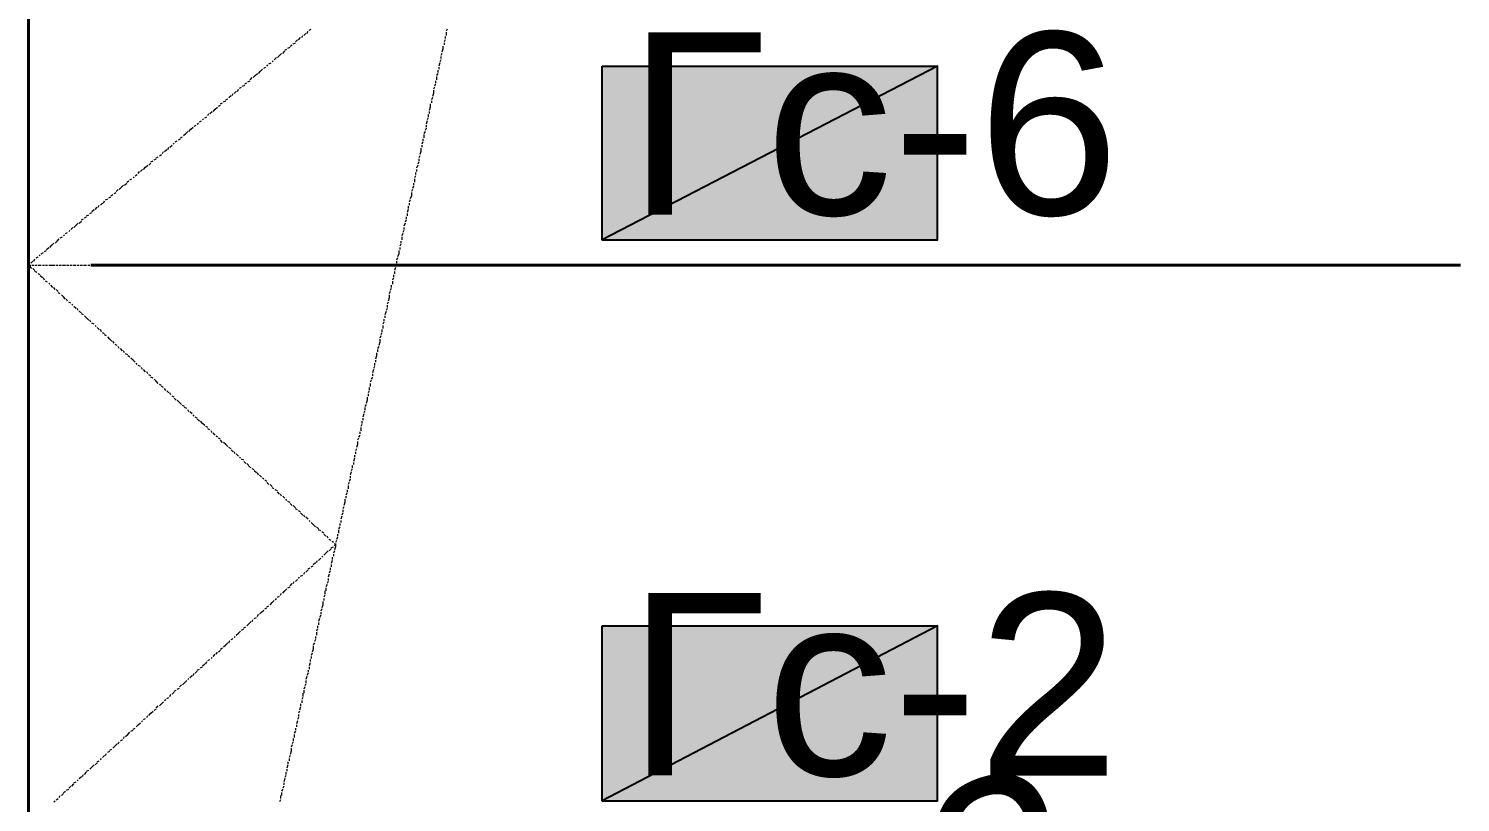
# Model space of a CAD drawing. Extents: x 8 to 21351, y 0 to 420.
# Drawn here: x 15812.59 to 15841.33, y 320.69 to 336.22 of the extents above; entities that cross this region are included whole.
import ezdxf

# ---------------------------------------------------------------- set-up
doc = ezdxf.new("R2010")
doc.units = 0
doc.styles.add('TEYPDFCAD_TEXT', font='arial.ttf')

msp = doc.modelspace()

# ---------------------------------------------------------------- hatches: boundary and pattern name
at = {"true_color": 0xffffff}
h = msp.add_hatch(color=0, dxfattribs=at)
h.paths.add_polyline_path([(15824.102, 335.471), (15830.833, 335.471), (15824.102, 331.978)])
h.paths.add_polyline_path([(15830.833, 335.471), (15824.102, 331.978), (15830.833, 331.978)])
h = msp.add_hatch(color=0, dxfattribs=at)
h.paths.add_polyline_path([(15824.102, 324.231), (15830.833, 324.231), (15824.102, 320.717)])
h.paths.add_polyline_path([(15830.833, 324.231), (15824.102, 320.717), (15830.833, 320.717)])

# ---------------------------------------------------------------- linework, layer by layer
at = {"color": 7, "lineweight": 40}
for p, q in [((15812.587, 397.743), (15812.587, 310.219)), ((15841.332, 331.47), (15813.836, 331.47))]:
    msp.add_line(p, q, dxfattribs=at)
at = {"color": 7, "lineweight": 5}
for p, q in [((15812.587, 336.211), (15812.587, 336.169)), ((15812.587, 336.148), (15812.587, 336.084)), ((15812.587, 336.063), (15812.587, 336.021)), ((15818.006, 336), (15818.048, 336.042)), ((15818.07, 336.042), (15818.091, 336.084)), ((15818.112, 336.084), (15818.154, 336.127)), ((15818.175, 336.127), (15818.197, 336.169)), ((15818.218, 336.19), (15818.26, 336.211)), ((15820.948, 336.063), (15820.948, 336.021)), ((15820.991, 336.211), (15820.969, 336.169)), ((15820.969, 336.148), (15820.969, 336.084)), ((15812.587, 336), (15812.587, 335.957)), ((15812.587, 335.936), (15812.587, 335.894)), ((15812.587, 335.873), (15812.587, 335.809)), ((15812.587, 335.788), (15812.587, 335.746)), ((15817.689, 335.724), (15817.731, 335.767)), ((15817.731, 335.788), (15817.773, 335.809)), ((15817.794, 335.83), (15817.837, 335.851)), ((15817.837, 335.873), (15817.879, 335.894)), ((15817.9, 335.915), (15817.943, 335.936)), ((15817.943, 335.957), (15817.985, 336)), ((15820.906, 335.809), (15820.885, 335.746)), ((15820.906, 335.873), (15820.906, 335.809)), ((15820.948, 336), (15820.927, 335.957)), ((15820.927, 335.936), (15820.927, 335.894)), ((15812.587, 335.724), (15812.587, 335.682)), ((15812.587, 335.661), (15812.587, 335.598)), ((15812.587, 335.576), (15812.587, 335.534)), ((15812.587, 335.513), (15812.587, 335.471)), ((15812.587, 335.449), (15812.587, 335.386)), ((15817.308, 335.428), (15817.35, 335.449)), ((15817.371, 335.471), (15817.392, 335.492)), ((15817.413, 335.513), (15817.456, 335.534)), ((15817.477, 335.555), (15817.498, 335.576)), ((15817.519, 335.598), (15817.562, 335.64)), ((15817.583, 335.64), (15817.625, 335.682)), ((15817.625, 335.682), (15817.667, 335.724)), ((15820.842, 335.534), (15820.821, 335.471)), ((15820.821, 335.449), (15820.821, 335.407)), ((15820.864, 335.598), (15820.842, 335.555)), ((15820.885, 335.724), (15820.864, 335.682)), ((15820.864, 335.661), (15820.864, 335.619)), ((15812.587, 335.365), (15812.587, 335.322)), ((15812.587, 335.301), (15812.587, 335.259)), ((15812.587, 335.238), (15812.587, 335.174)), ((15816.99, 335.153), (15817.032, 335.174)), ((15817.032, 335.195), (15817.075, 335.238)), ((15817.096, 335.238), (15817.138, 335.28)), ((15817.138, 335.28), (15817.181, 335.322)), ((15817.202, 335.322), (15817.244, 335.365)), ((15817.244, 335.365), (15817.286, 335.407)), ((15820.758, 335.174), (15820.758, 335.132)), ((15820.8, 335.322), (15820.779, 335.28)), ((15820.779, 335.259), (15820.779, 335.195)), ((15820.8, 335.386), (15820.8, 335.343)), ((15812.587, 335.153), (15812.587, 335.111)), ((15812.587, 335.089), (15812.587, 335.047)), ((15812.587, 335.026), (15812.587, 334.984)), ((15812.587, 334.962), (15812.587, 334.899)), ((15812.587, 334.878), (15812.587, 334.836)), ((15816.609, 334.836), (15816.651, 334.878)), ((15816.673, 334.878), (15816.694, 334.92)), ((15816.715, 334.92), (15816.757, 334.962)), ((15816.778, 334.962), (15816.8, 335.005)), ((15816.821, 335.026), (15816.863, 335.047)), ((15816.884, 335.068), (15816.927, 335.089)), ((15816.927, 335.111), (15816.969, 335.132)), ((15820.715, 334.92), (15820.694, 334.857)), ((15820.737, 335.047), (15820.715, 335.005)), ((15820.715, 334.984), (15820.715, 334.92)), ((15820.758, 335.111), (15820.737, 335.068)), ((15812.587, 334.814), (15812.587, 334.772)), ((15812.587, 334.751), (15812.587, 334.687)), ((15812.587, 334.666), (15812.587, 334.624)), ((15812.587, 334.603), (15812.587, 334.56)), ((15816.292, 334.56), (15816.334, 334.603)), ((15816.334, 334.603), (15816.376, 334.645)), ((15816.397, 334.666), (15816.44, 334.687)), ((15816.44, 334.709), (15816.482, 334.73)), ((15816.503, 334.751), (15816.546, 334.772)), ((15816.546, 334.793), (15816.588, 334.814)), ((15820.652, 334.645), (15820.631, 334.581)), ((15820.652, 334.709), (15820.652, 334.645)), ((15820.694, 334.836), (15820.673, 334.793)), ((15820.673, 334.772), (15820.673, 334.73)), ((15812.587, 334.539), (15812.587, 334.476)), ((15812.587, 334.454), (15812.587, 334.412)), ((15812.587, 334.391), (15812.587, 334.349)), ((15812.587, 334.327), (15812.587, 334.264)), ((15815.974, 334.306), (15815.995, 334.327)), ((15816.016, 334.349), (15816.059, 334.37)), ((15816.08, 334.391), (15816.101, 334.412)), ((15816.122, 334.433), (15816.165, 334.454)), ((15816.186, 334.476), (15816.207, 334.518)), ((15816.228, 334.518), (15816.27, 334.56)), ((15820.588, 334.37), (15820.567, 334.306)), ((15820.61, 334.433), (15820.588, 334.391)), ((15820.61, 334.497), (15820.61, 334.454)), ((15820.631, 334.56), (15820.631, 334.518)), ((15812.587, 334.243), (15812.587, 334.2)), ((15812.587, 334.179), (15812.587, 334.137)), ((15812.587, 334.116), (15812.587, 334.074)), ((15812.587, 334.052), (15812.587, 333.989)), ((15815.593, 333.989), (15815.635, 334.01)), ((15815.635, 334.031), (15815.678, 334.052)), ((15815.699, 334.074), (15815.741, 334.116)), ((15815.741, 334.116), (15815.784, 334.158)), ((15815.805, 334.158), (15815.847, 334.2)), ((15815.847, 334.2), (15815.889, 334.243)), ((15815.911, 334.264), (15815.953, 334.285)), ((15820.504, 334.01), (15820.504, 333.968)), ((15820.546, 334.158), (15820.525, 334.116)), ((15820.525, 334.095), (15820.525, 334.031)), ((15820.567, 334.222), (15820.546, 334.179)), ((15820.567, 334.285), (15820.567, 334.243)), ((15812.587, 333.968), (15812.587, 333.925)), ((15812.587, 333.904), (15812.587, 333.862)), ((15812.587, 333.841), (15812.587, 333.777)), ((15812.587, 333.756), (15812.587, 333.714)), ((15815.276, 333.714), (15815.297, 333.756)), ((15815.318, 333.756), (15815.36, 333.798)), ((15815.381, 333.798), (15815.403, 333.841)), ((15815.424, 333.841), (15815.466, 333.883)), ((15815.487, 333.904), (15815.508, 333.925)), ((15815.53, 333.947), (15815.572, 333.968)), ((15820.461, 333.756), (15820.44, 333.692)), ((15820.461, 333.819), (15820.461, 333.756)), ((15820.504, 333.947), (15820.483, 333.904)), ((15820.483, 333.883), (15820.483, 333.841)), ((15812.587, 333.692), (15812.587, 333.65)), ((15812.587, 333.629), (15812.587, 333.565)), ((15812.587, 333.544), (15812.587, 333.502)), ((15812.587, 333.481), (15812.587, 333.438)), ((15814.895, 333.396), (15814.937, 333.438)), ((15814.937, 333.438), (15814.979, 333.481)), ((15815, 333.481), (15815.043, 333.523)), ((15815.043, 333.544), (15815.085, 333.565)), ((15815.106, 333.587), (15815.149, 333.608)), ((15815.149, 333.629), (15815.191, 333.65)), ((15815.212, 333.671), (15815.254, 333.692)), ((15820.398, 333.481), (15820.377, 333.417)), ((15820.419, 333.544), (15820.398, 333.502)), ((15820.44, 333.671), (15820.419, 333.629)), ((15820.419, 333.608), (15820.419, 333.565)), ((15812.587, 333.417), (15812.587, 333.354)), ((15812.587, 333.333), (15812.587, 333.29)), ((15812.587, 333.269), (15812.587, 333.227)), ((15812.587, 333.206), (15812.587, 333.163)), ((15814.556, 333.142), (15814.598, 333.163)), ((15814.619, 333.185), (15814.662, 333.206)), ((15814.683, 333.227), (15814.704, 333.248)), ((15814.725, 333.269), (15814.768, 333.29)), ((15814.789, 333.312), (15814.81, 333.354)), ((15814.831, 333.354), (15814.873, 333.396)), ((15820.356, 333.269), (15820.334, 333.227)), ((15820.334, 333.206), (15820.334, 333.142)), ((15820.356, 333.333), (15820.356, 333.29)), ((15820.377, 333.396), (15820.377, 333.354)), ((15812.587, 333.142), (15812.587, 333.079)), ((15812.587, 333.057), (15812.587, 333.015)), ((15812.587, 332.994), (15812.587, 332.952)), ((15812.587, 332.93), (15812.587, 332.867)), ((15814.238, 332.867), (15814.281, 332.888)), ((15814.302, 332.909), (15814.344, 332.93)), ((15814.344, 332.952), (15814.387, 332.994)), ((15814.408, 332.994), (15814.45, 333.036)), ((15814.45, 333.036), (15814.492, 333.079)), ((15814.514, 333.079), (15814.556, 333.121)), ((15820.271, 332.867), (15820.25, 332.803)), ((15820.292, 332.994), (15820.271, 332.952)), ((15820.271, 332.93), (15820.271, 332.867)), ((15820.313, 333.057), (15820.292, 333.015)), ((15820.313, 333.121), (15820.313, 333.079)), ((15812.587, 332.846), (15812.587, 332.803)), ((15812.587, 332.782), (15812.587, 332.74)), ((15812.587, 332.719), (15812.587, 332.655)), ((15812.587, 332.634), (15812.587, 332.592)), ((15813.857, 332.55), (15813.9, 332.592)), ((15813.921, 332.592), (15813.963, 332.634)), ((15813.984, 332.634), (15814.006, 332.676)), ((15814.027, 332.676), (15814.069, 332.719)), ((15814.09, 332.719), (15814.111, 332.761)), ((15814.133, 332.782), (15814.175, 332.803)), ((15814.196, 332.825), (15814.238, 332.846)), ((15820.207, 332.592), (15820.186, 332.528)), ((15820.207, 332.655), (15820.207, 332.613)), ((15820.25, 332.782), (15820.229, 332.74)), ((15820.229, 332.719), (15820.229, 332.676)), ((15812.587, 332.571), (15812.587, 332.528)), ((15812.587, 332.507), (15812.587, 332.444)), ((15812.587, 332.423), (15812.587, 332.38)), ((15812.587, 332.359), (15812.587, 332.317)), ((15812.587, 332.295), (15812.587, 332.253)), ((15813.54, 332.274), (15813.582, 332.317)), ((15813.603, 332.317), (15813.646, 332.359)), ((15813.646, 332.38), (15813.688, 332.401)), ((15813.709, 332.423), (15813.752, 332.444)), ((15813.752, 332.465), (15813.794, 332.486)), ((15813.815, 332.507), (15813.857, 332.528)), ((15820.144, 332.317), (15820.123, 332.253)), ((15820.165, 332.38), (15820.144, 332.338)), ((15820.165, 332.444), (15820.165, 332.401)), ((15820.186, 332.507), (15820.186, 332.465)), ((15812.587, 332.232), (15812.587, 332.168)), ((15812.587, 332.147), (15812.587, 332.105)), ((15812.587, 332.084), (15812.587, 332.041)), ((15812.587, 332.02), (15812.587, 331.957)), ((15813.159, 331.957), (15813.201, 331.999)), ((15813.222, 332.02), (15813.265, 332.041)), ((15813.286, 332.063), (15813.307, 332.084)), ((15813.328, 332.105), (15813.371, 332.126)), ((15813.392, 332.147), (15813.413, 332.168)), ((15813.434, 332.19), (15813.476, 332.232)), ((15813.498, 332.232), (15813.54, 332.274)), ((15820.102, 332.105), (15820.08, 332.063)), ((15820.08, 332.041), (15820.08, 331.978)), ((15820.123, 332.168), (15820.102, 332.126)), ((15820.123, 332.232), (15820.123, 332.19)), ((15812.587, 331.936), (15812.587, 331.893)), ((15812.587, 331.872), (15812.587, 331.83)), ((15812.587, 331.809), (15812.587, 331.745)), ((15812.587, 331.724), (15812.587, 331.682)), ((15812.841, 331.703), (15812.884, 331.724)), ((15812.905, 331.745), (15812.947, 331.766)), ((15812.947, 331.788), (15812.99, 331.83)), ((15813.011, 331.83), (15813.053, 331.872)), ((15813.053, 331.872), (15813.095, 331.914)), ((15813.117, 331.914), (15813.159, 331.957)), ((15820.017, 331.766), (15820.017, 331.703)), ((15820.059, 331.893), (15820.038, 331.851)), ((15820.038, 331.83), (15820.038, 331.788)), ((15820.059, 331.957), (15820.059, 331.914)), ((15812.587, 331.661), (15812.587, 331.618)), ((15812.587, 331.597), (15812.587, 331.533)), ((15812.587, 331.47), (15812.609, 331.512)), ((15812.587, 331.512), (15812.587, 331.47)), ((15812.587, 331.47), (15812.63, 331.47)), ((15812.609, 331.449), (15812.587, 331.47)), ((15812.587, 331.449), (15812.587, 331.406)), ((15812.651, 331.406), (15812.609, 331.449)), ((15812.63, 331.512), (15812.672, 331.555)), ((15812.651, 331.47), (15812.693, 331.47)), ((15812.693, 331.555), (15812.714, 331.597)), ((15812.714, 331.47), (15812.757, 331.47)), ((15812.736, 331.618), (15812.778, 331.639)), ((15812.778, 331.47), (15812.841, 331.47)), ((15812.799, 331.661), (15812.82, 331.682)), ((15812.863, 331.47), (15812.905, 331.47)), ((15812.926, 331.47), (15812.968, 331.47)), ((15812.99, 331.47), (15813.053, 331.47)), ((15813.053, 331.47), (15813.117, 331.47)), ((15813.138, 331.47), (15813.18, 331.47)), ((15813.201, 331.47), (15813.244, 331.47)), ((15813.265, 331.47), (15813.328, 331.47)), ((15813.349, 331.47), (15813.392, 331.47)), ((15813.413, 331.47), (15813.455, 331.47)), ((15813.476, 331.47), (15813.54, 331.47)), ((15813.561, 331.47), (15813.603, 331.47)), ((15813.625, 331.47), (15813.667, 331.47)), ((15813.688, 331.47), (15813.752, 331.47)), ((15813.773, 331.47), (15813.815, 331.47)), ((15813.836, 331.47), (15813.879, 331.47)), ((15813.9, 331.47), (15813.963, 331.47)), ((15813.963, 331.47), (15814.027, 331.47)), ((15814.048, 331.47), (15814.09, 331.47)), ((15814.111, 331.47), (15814.154, 331.47)), ((15814.175, 331.47), (15814.238, 331.47)), ((15814.26, 331.47), (15814.302, 331.47)), ((15814.323, 331.47), (15814.365, 331.47)), ((15814.387, 331.47), (15814.45, 331.47)), ((15814.471, 331.47), (15814.514, 331.47)), ((15814.535, 331.47), (15814.577, 331.47)), ((15814.598, 331.47), (15814.662, 331.47)), ((15814.683, 331.47), (15814.725, 331.47)), ((15814.746, 331.47), (15814.789, 331.47)), ((15814.81, 331.47), (15814.873, 331.47)), ((15814.873, 331.47), (15814.937, 331.47)), ((15814.958, 331.47), (15815, 331.47)), ((15815.022, 331.47), (15815.064, 331.47)), ((15815.085, 331.47), (15815.149, 331.47)), ((15815.17, 331.47), (15815.212, 331.47)), ((15815.233, 331.47), (15815.276, 331.47)), ((15815.297, 331.47), (15815.36, 331.47)), ((15815.381, 331.47), (15815.424, 331.47)), ((15815.445, 331.47), (15815.487, 331.47)), ((15815.508, 331.47), (15815.572, 331.47)), ((15815.593, 331.47), (15815.635, 331.47)), ((15815.657, 331.47), (15815.699, 331.47)), ((15815.72, 331.47), (15815.762, 331.47)), ((15815.784, 331.47), (15815.847, 331.47)), ((15815.868, 331.47), (15815.911, 331.47)), ((15815.932, 331.47), (15815.974, 331.47)), ((15815.995, 331.47), (15816.059, 331.47)), ((15816.08, 331.47), (15816.122, 331.47)), ((15816.143, 331.47), (15816.186, 331.47)), ((15816.207, 331.47), (15816.27, 331.47)), ((15816.292, 331.47), (15816.334, 331.47)), ((15816.355, 331.47), (15816.397, 331.47)), ((15816.419, 331.47), (15816.482, 331.47)), ((15816.503, 331.47), (15816.546, 331.47)), ((15816.567, 331.47), (15816.609, 331.47)), ((15816.63, 331.47), (15816.673, 331.47)), ((15816.694, 331.47), (15816.757, 331.47)), ((15816.778, 331.47), (15816.821, 331.47)), ((15816.842, 331.47), (15816.884, 331.47)), ((15816.905, 331.47), (15816.969, 331.47)), ((15816.99, 331.47), (15817.032, 331.47)), ((15817.054, 331.47), (15817.096, 331.47)), ((15817.117, 331.47), (15817.181, 331.47)), ((15817.202, 331.47), (15817.244, 331.47)), ((15817.265, 331.47), (15817.308, 331.47)), ((15817.329, 331.47), (15817.392, 331.47)), ((15817.392, 331.47), (15817.456, 331.47)), ((15817.477, 331.47), (15817.519, 331.47)), ((15817.54, 331.47), (15817.583, 331.47)), ((15817.604, 331.47), (15817.667, 331.47)), ((15817.689, 331.47), (15817.731, 331.47)), ((15817.752, 331.47), (15817.794, 331.47)), ((15817.816, 331.47), (15817.879, 331.47)), ((15817.9, 331.47), (15817.943, 331.47)), ((15817.964, 331.47), (15818.006, 331.47)), ((15818.027, 331.47), (15818.091, 331.47)), ((15818.112, 331.47), (15818.154, 331.47)), ((15818.175, 331.47), (15818.218, 331.47)), ((15818.239, 331.47), (15818.302, 331.47)), ((15818.302, 331.47), (15818.366, 331.47)), ((15818.387, 331.47), (15818.429, 331.47)), ((15818.451, 331.47), (15818.493, 331.47)), ((15818.514, 331.47), (15818.578, 331.47)), ((15818.599, 331.47), (15818.641, 331.47)), ((15818.662, 331.47), (15818.705, 331.47)), ((15818.726, 331.47), (15818.789, 331.47)), ((15818.81, 331.47), (15818.853, 331.47)), ((15818.874, 331.47), (15818.916, 331.47)), ((15818.937, 331.47), (15819.001, 331.47)), ((15819.022, 331.47), (15819.064, 331.47)), ((15819.086, 331.47), (15819.128, 331.47)), ((15819.149, 331.47), (15819.213, 331.47)), ((15819.213, 331.47), (15819.276, 331.47)), ((15819.297, 331.47), (15819.34, 331.47)), ((15819.361, 331.47), (15819.403, 331.47)), ((15819.424, 331.47), (15819.488, 331.47)), ((15819.509, 331.47), (15819.551, 331.47)), ((15819.572, 331.47), (15819.615, 331.47)), ((15819.636, 331.47), (15819.699, 331.47)), ((15819.721, 331.47), (15819.763, 331.47)), ((15819.784, 331.47), (15819.826, 331.47)), ((15819.848, 331.47), (15819.911, 331.47)), ((15819.932, 331.47), (15819.953, 331.47)), ((15819.953, 331.428), (15819.932, 331.364)), ((15819.975, 331.491), (15819.953, 331.449)), ((15819.996, 331.618), (15819.975, 331.576)), ((15819.975, 331.555), (15819.975, 331.512)), ((15820.017, 331.703), (15819.996, 331.639)), ((15812.587, 331.385), (15812.587, 331.343)), ((15812.587, 331.322), (15812.587, 331.258)), ((15812.587, 331.237), (15812.587, 331.195)), ((15812.587, 331.174), (15812.587, 331.131)), ((15812.714, 331.364), (15812.672, 331.406)), ((15812.757, 331.322), (15812.714, 331.343)), ((15812.82, 331.279), (15812.778, 331.301)), ((15812.863, 331.216), (15812.82, 331.258)), ((15812.905, 331.174), (15812.884, 331.216)), ((15812.968, 331.131), (15812.926, 331.152)), ((15819.911, 331.216), (15819.89, 331.174)), ((15819.89, 331.152), (15819.89, 331.089)), ((15819.911, 331.279), (15819.911, 331.237)), ((15819.932, 331.343), (15819.932, 331.301)), ((15812.587, 331.11), (15812.587, 331.047)), ((15812.587, 331.026), (15812.587, 330.983)), ((15812.587, 330.962), (15812.587, 330.92)), ((15812.587, 330.899), (15812.587, 330.835)), ((15813.011, 331.089), (15812.99, 331.11)), ((15813.074, 331.026), (15813.032, 331.068)), ((15813.117, 330.983), (15813.095, 331.026)), ((15813.18, 330.941), (15813.138, 330.983)), ((15813.222, 330.899), (15813.18, 330.92)), ((15813.286, 330.835), (15813.244, 330.877)), ((15819.848, 330.941), (15819.826, 330.899)), ((15819.826, 330.877), (15819.826, 330.814)), ((15819.869, 331.004), (15819.848, 330.962)), ((15819.869, 331.068), (15819.869, 331.026)), ((15812.587, 330.814), (15812.587, 330.771)), ((15812.587, 330.75), (15812.587, 330.708)), ((15812.587, 330.687), (15812.587, 330.623)), ((15812.587, 330.602), (15812.587, 330.56)), ((15813.328, 330.793), (15813.286, 330.835)), ((15813.371, 330.75), (15813.349, 330.793)), ((15813.434, 330.708), (15813.392, 330.729)), ((15813.476, 330.666), (15813.455, 330.687)), ((15813.54, 330.602), (15813.498, 330.644)), ((15813.582, 330.56), (15813.561, 330.602)), ((15819.784, 330.602), (15819.763, 330.56)), ((15819.805, 330.729), (15819.784, 330.687)), ((15819.784, 330.666), (15819.784, 330.623)), ((15819.826, 330.814), (15819.805, 330.75)), ((15812.587, 330.539), (15812.587, 330.496)), ((15812.587, 330.475), (15812.587, 330.433)), ((15812.587, 330.412), (15812.587, 330.348)), ((15812.587, 330.327), (15812.587, 330.285)), ((15813.646, 330.517), (15813.603, 330.539)), ((15813.688, 330.475), (15813.646, 330.496)), ((15813.752, 330.412), (15813.709, 330.454)), ((15813.794, 330.369), (15813.752, 330.412)), ((15813.836, 330.327), (15813.815, 330.369)), ((15813.9, 330.285), (15813.857, 330.306)), ((15819.721, 330.327), (15819.699, 330.285)), ((15819.721, 330.39), (15819.721, 330.348)), ((15819.763, 330.539), (15819.742, 330.475)), ((15819.742, 330.454), (15819.742, 330.412)), ((15812.587, 330.264), (15812.587, 330.221)), ((15812.587, 330.2), (15812.587, 330.137)), ((15812.587, 330.115), (15812.587, 330.073)), ((15812.587, 330.052), (15812.587, 330.009)), ((15812.587, 329.988), (15812.587, 329.925)), ((15813.942, 330.242), (15813.921, 330.264)), ((15814.006, 330.179), (15813.963, 330.221)), ((15814.048, 330.137), (15814.027, 330.179)), ((15814.111, 330.094), (15814.069, 330.115)), ((15814.154, 330.052), (15814.111, 330.073)), ((15814.217, 329.988), (15814.175, 330.031)), ((15814.26, 329.946), (15814.217, 329.988)), ((15819.657, 330.052), (15819.636, 330.009)), ((15819.636, 329.988), (15819.636, 329.925)), ((15819.678, 330.115), (15819.657, 330.073)), ((15819.678, 330.179), (15819.678, 330.137)), ((15819.699, 330.264), (15819.699, 330.2)), ((15812.587, 329.904), (15812.587, 329.861)), ((15812.587, 329.84), (15812.587, 329.798)), ((15812.587, 329.777), (15812.587, 329.713)), ((15814.302, 329.904), (15814.281, 329.946)), ((15814.365, 329.861), (15814.323, 329.882)), ((15814.408, 329.798), (15814.387, 329.84)), ((15814.471, 329.755), (15814.429, 329.798)), ((15814.514, 329.713), (15814.492, 329.755)), ((15819.572, 329.713), (15819.572, 329.65)), ((15819.615, 329.84), (15819.594, 329.798)), ((15819.594, 329.777), (15819.594, 329.734)), ((15819.636, 329.925), (15819.615, 329.861)), ((15812.587, 329.692), (15812.587, 329.65)), ((15812.587, 329.628), (15812.587, 329.586)), ((15812.587, 329.565), (15812.587, 329.523)), ((15812.587, 329.502), (15812.587, 329.438)), ((15812.587, 329.417), (15812.587, 329.375)), ((15814.577, 329.671), (15814.535, 329.692)), ((15814.619, 329.628), (15814.577, 329.65)), ((15814.683, 329.565), (15814.641, 329.607)), ((15814.725, 329.523), (15814.683, 329.565)), ((15814.768, 329.48), (15814.746, 329.502)), ((15814.831, 329.438), (15814.789, 329.459)), ((15814.873, 329.375), (15814.852, 329.417)), ((15819.53, 329.438), (15819.509, 329.396)), ((15819.53, 329.502), (15819.53, 329.459)), ((15819.572, 329.65), (15819.551, 329.586)), ((15819.551, 329.565), (15819.551, 329.523)), ((15812.587, 329.353), (15812.587, 329.311)), ((15812.587, 329.29), (15812.587, 329.226)), ((15812.587, 329.205), (15812.587, 329.163)), ((15812.587, 329.142), (15812.587, 329.099)), ((15814.937, 329.332), (15814.895, 329.375)), ((15814.979, 329.29), (15814.958, 329.332)), ((15815.043, 329.247), (15815, 329.269)), ((15815.085, 329.205), (15815.043, 329.226)), ((15815.149, 329.142), (15815.106, 329.184)), ((15815.191, 329.099), (15815.149, 329.142)), ((15819.467, 329.163), (15819.445, 329.12)), ((15819.488, 329.226), (15819.467, 329.184)), ((15819.509, 329.375), (15819.488, 329.311)), ((15819.488, 329.29), (15819.488, 329.247)), ((15812.587, 329.078), (15812.587, 329.015)), ((15812.587, 328.993), (15812.587, 328.951)), ((15812.587, 328.93), (15812.587, 328.888)), ((15812.587, 328.866), (15812.587, 328.803)), ((15815.254, 329.057), (15815.212, 329.078)), ((15815.297, 329.015), (15815.254, 329.036)), ((15815.339, 328.951), (15815.318, 328.993)), ((15815.403, 328.909), (15815.36, 328.951)), ((15815.445, 328.866), (15815.424, 328.909)), ((15815.508, 328.824), (15815.466, 328.845)), ((15819.424, 328.951), (15819.403, 328.909)), ((15819.403, 328.888), (15819.403, 328.845)), ((15819.424, 329.015), (15819.424, 328.972)), ((15819.445, 329.099), (15819.445, 329.036)), ((15812.587, 328.782), (15812.587, 328.74)), ((15812.587, 328.718), (15812.587, 328.676)), ((15812.587, 328.655), (15812.587, 328.613)), ((15812.587, 328.591), (15812.587, 328.528)), ((15815.551, 328.761), (15815.508, 328.803)), ((15815.614, 328.718), (15815.572, 328.761)), ((15815.657, 328.676), (15815.614, 328.718)), ((15815.72, 328.634), (15815.678, 328.655)), ((15815.762, 328.591), (15815.72, 328.613)), ((15815.805, 328.528), (15815.784, 328.57)), ((15819.34, 328.549), (15819.318, 328.507)), ((15819.361, 328.676), (15819.34, 328.634)), ((15819.34, 328.613), (15819.34, 328.57)), ((15819.382, 328.761), (15819.361, 328.697)), ((15819.382, 328.824), (15819.382, 328.761)), ((15812.587, 328.507), (15812.587, 328.464)), ((15812.587, 328.443), (15812.587, 328.401)), ((15812.587, 328.38), (15812.587, 328.316)), ((15812.587, 328.295), (15812.587, 328.253)), ((15815.868, 328.485), (15815.826, 328.528)), ((15815.911, 328.443), (15815.889, 328.464)), ((15815.974, 328.401), (15815.932, 328.422)), ((15816.016, 328.337), (15815.974, 328.38)), ((15816.08, 328.295), (15816.038, 328.337)), ((15816.122, 328.253), (15816.08, 328.295)), ((15819.276, 328.274), (15819.255, 328.231)), ((15819.276, 328.337), (15819.276, 328.295)), ((15819.318, 328.485), (15819.297, 328.422)), ((15819.297, 328.401), (15819.297, 328.358)), ((15812.587, 328.231), (15812.587, 328.189)), ((15812.587, 328.168), (15812.587, 328.104)), ((15812.587, 328.083), (15812.587, 328.041)), ((15812.587, 328.02), (15812.587, 327.978)), ((15816.186, 328.21), (15816.143, 328.231)), ((15816.228, 328.168), (15816.186, 328.189)), ((15816.27, 328.104), (15816.249, 328.147)), ((15816.334, 328.062), (15816.292, 328.104)), ((15816.376, 328.02), (15816.355, 328.041)), ((15816.44, 327.978), (15816.397, 327.999)), ((15819.213, 327.999), (15819.191, 327.956)), ((15819.234, 328.062), (15819.213, 328.02)), ((15819.234, 328.126), (15819.234, 328.083)), ((15819.255, 328.21), (15819.255, 328.147)), ((15812.587, 327.956), (15812.587, 327.893)), ((15812.587, 327.872), (15812.587, 327.829)), ((15812.587, 327.808), (15812.587, 327.766)), ((15812.587, 327.745), (15812.587, 327.702)), ((15816.482, 327.914), (15816.44, 327.956)), ((15816.546, 327.872), (15816.503, 327.914)), ((15816.588, 327.829), (15816.546, 327.872)), ((15816.651, 327.787), (15816.609, 327.808)), ((15816.694, 327.724), (15816.651, 327.766)), ((15816.736, 327.681), (15816.715, 327.724)), ((15819.17, 327.787), (15819.149, 327.745)), ((15819.149, 327.724), (15819.149, 327.681)), ((15819.191, 327.872), (15819.17, 327.808)), ((15819.191, 327.935), (15819.191, 327.872)), ((15812.587, 327.681), (15812.587, 327.618)), ((15812.587, 327.596), (15812.587, 327.554)), ((15812.587, 327.533), (15812.587, 327.491)), ((15812.587, 327.469), (15812.587, 327.406)), ((15816.8, 327.639), (15816.757, 327.681)), ((15816.842, 327.596), (15816.821, 327.618)), ((15816.905, 327.554), (15816.863, 327.575)), ((15816.948, 327.491), (15816.905, 327.533)), ((15817.011, 327.448), (15816.969, 327.491)), ((15817.054, 327.406), (15817.011, 327.427)), ((15819.086, 327.448), (15819.086, 327.406)), ((15819.128, 327.596), (15819.107, 327.533)), ((15819.107, 327.512), (15819.107, 327.469)), ((15819.128, 327.66), (15819.128, 327.618)), ((15812.587, 327.385), (15812.587, 327.342)), ((15812.587, 327.321), (15812.587, 327.279)), ((15812.587, 327.258), (15812.587, 327.194)), ((15812.587, 327.173), (15812.587, 327.131)), ((15817.117, 327.364), (15817.075, 327.385)), ((15817.159, 327.3), (15817.117, 327.342)), ((15817.202, 327.258), (15817.181, 327.3)), ((15817.265, 327.216), (15817.223, 327.258)), ((15817.308, 327.173), (15817.286, 327.194)), ((15817.371, 327.131), (15817.329, 327.152)), ((15819.043, 327.173), (15819.022, 327.131)), ((15819.064, 327.321), (15819.043, 327.258)), ((15819.043, 327.237), (15819.043, 327.194)), ((15819.086, 327.385), (15819.064, 327.342)), ((15812.587, 327.11), (15812.587, 327.067)), ((15812.587, 327.046), (15812.587, 326.983)), ((15812.587, 326.961), (15812.587, 326.919)), ((15812.587, 326.898), (15812.587, 326.856)), ((15812.587, 326.834), (15812.587, 326.792)), ((15817.413, 327.067), (15817.371, 327.11)), ((15817.477, 327.025), (15817.435, 327.067)), ((15817.519, 326.983), (15817.477, 327.004)), ((15817.583, 326.94), (15817.54, 326.961)), ((15817.625, 326.877), (15817.583, 326.919)), ((15817.667, 326.834), (15817.646, 326.877)), ((15817.731, 326.792), (15817.689, 326.834)), ((15818.98, 326.898), (15818.959, 326.856)), ((15818.959, 326.834), (15818.959, 326.792)), ((15818.98, 326.961), (15818.98, 326.919)), ((15819.022, 327.11), (15819.001, 327.067)), ((15819.001, 327.046), (15819.001, 326.983)), ((15812.587, 326.771), (15812.587, 326.707)), ((15812.587, 326.686), (15812.587, 326.644)), ((15812.587, 326.623), (15812.587, 326.58)), ((15812.587, 326.559), (15812.587, 326.496)), ((15817.773, 326.75), (15817.752, 326.771)), ((15817.837, 326.707), (15817.794, 326.729)), ((15817.879, 326.644), (15817.837, 326.686)), ((15817.943, 326.602), (15817.9, 326.644)), ((15817.985, 326.559), (15817.943, 326.58)), ((15818.048, 326.517), (15818.006, 326.538)), ((15818.916, 326.623), (15818.895, 326.58)), ((15818.895, 326.559), (15818.895, 326.517)), ((15818.937, 326.707), (15818.916, 326.644)), ((15818.937, 326.771), (15818.937, 326.707)), ((15812.587, 326.475), (15812.587, 326.432)), ((15812.587, 326.411), (15812.587, 326.369)), ((15812.587, 326.348), (15812.587, 326.284)), ((15812.587, 326.263), (15812.587, 326.221)), ((15818.091, 326.454), (15818.048, 326.496)), ((15818.133, 326.411), (15818.112, 326.454)), ((15818.197, 326.369), (15818.154, 326.411)), ((15818.239, 326.327), (15818.218, 326.348)), ((15818.302, 326.263), (15818.26, 326.305)), ((15818.345, 326.221), (15818.302, 326.263)), ((15818.832, 326.284), (15818.832, 326.242)), ((15818.874, 326.432), (15818.853, 326.369)), ((15818.853, 326.348), (15818.853, 326.305)), ((15818.895, 326.496), (15818.874, 326.454)), ((15812.587, 326.199), (15812.587, 326.157)), ((15812.587, 326.136), (15812.587, 326.072)), ((15812.587, 326.051), (15812.587, 326.009)), ((15812.587, 325.988), (15812.587, 325.945)), ((15818.408, 326.178), (15818.366, 326.221)), ((15818.451, 326.136), (15818.408, 326.157)), ((15818.514, 326.094), (15818.472, 326.115)), ((15818.556, 326.03), (15818.514, 326.072)), ((15818.599, 325.988), (15818.578, 326.03)), ((15818.662, 325.945), (15818.62, 325.967)), ((15818.789, 326.009), (15818.768, 325.967)), ((15818.789, 326.072), (15818.789, 326.03)), ((15818.832, 326.221), (15818.81, 326.178)), ((15818.81, 326.157), (15818.81, 326.094)), ((15812.587, 325.924), (15812.587, 325.882)), ((15812.587, 325.861), (15812.587, 325.797)), ((15812.587, 325.776), (15812.587, 325.734)), ((15812.587, 325.713), (15812.587, 325.67)), ((15818.514, 325.649), (15818.556, 325.692)), ((15818.556, 325.692), (15818.599, 325.734)), ((15818.62, 325.734), (15818.662, 325.776)), ((15818.662, 325.797), (15818.705, 325.818)), ((15818.705, 325.903), (15818.683, 325.924)), ((15818.726, 325.734), (15818.705, 325.692)), ((15818.747, 325.861), (15818.726, 325.882)), ((15818.726, 325.84), (15818.747, 325.861)), ((15818.747, 325.818), (15818.726, 325.755)), ((15818.768, 325.945), (15818.747, 325.903)), ((15818.747, 325.882), (15818.747, 325.818)), ((15812.587, 325.649), (15812.587, 325.586)), ((15812.587, 325.565), (15812.587, 325.522)), ((15812.587, 325.501), (15812.587, 325.459)), ((15812.587, 325.437), (15812.587, 325.374)), ((15818.197, 325.374), (15818.239, 325.395)), ((15818.26, 325.416), (15818.302, 325.437)), ((15818.302, 325.459), (15818.345, 325.501)), ((15818.366, 325.501), (15818.387, 325.543)), ((15818.408, 325.543), (15818.451, 325.586)), ((15818.472, 325.607), (15818.493, 325.628)), ((15818.641, 325.395), (15818.641, 325.353)), ((15818.683, 325.543), (15818.662, 325.48)), ((15818.662, 325.459), (15818.662, 325.416)), ((15818.683, 325.607), (15818.683, 325.565)), ((15818.705, 325.67), (15818.705, 325.628)), ((15812.587, 325.353), (15812.587, 325.31)), ((15812.587, 325.289), (15812.587, 325.247)), ((15812.587, 325.226), (15812.587, 325.162)), ((15812.587, 325.141), (15812.587, 325.099)), ((15817.9, 325.078), (15817.921, 325.12)), ((15817.943, 325.12), (15817.985, 325.162)), ((15818.006, 325.183), (15818.027, 325.205)), ((15818.048, 325.226), (15818.091, 325.247)), ((15818.112, 325.268), (15818.133, 325.31)), ((15818.154, 325.31), (15818.197, 325.353)), ((15818.599, 325.12), (15818.578, 325.078)), ((15818.62, 325.268), (15818.599, 325.205)), ((15818.599, 325.183), (15818.599, 325.141)), ((15818.641, 325.332), (15818.62, 325.289)), ((15812.587, 325.078), (15812.587, 325.035)), ((15812.587, 325.014), (15812.587, 324.972)), ((15812.587, 324.951), (15812.587, 324.887)), ((15812.587, 324.866), (15812.587, 324.824)), ((15817.583, 324.803), (15817.625, 324.824)), ((15817.646, 324.845), (15817.667, 324.887)), ((15817.689, 324.887), (15817.731, 324.93)), ((15817.731, 324.93), (15817.773, 324.972)), ((15817.794, 324.993), (15817.837, 325.014)), ((15817.837, 325.035), (15817.879, 325.078)), ((15818.535, 324.845), (15818.514, 324.803)), ((15818.535, 324.93), (15818.535, 324.866)), ((15818.578, 325.057), (15818.556, 325.014)), ((15818.556, 324.993), (15818.556, 324.93)), ((15812.587, 324.803), (15812.587, 324.76)), ((15812.587, 324.739), (15812.587, 324.675)), ((15812.587, 324.654), (15812.587, 324.612)), ((15812.587, 324.591), (15812.587, 324.548)), ((15812.587, 324.527), (15812.587, 324.464)), ((15817.265, 324.506), (15817.308, 324.548)), ((15817.329, 324.57), (15817.371, 324.591)), ((15817.371, 324.612), (15817.413, 324.633)), ((15817.435, 324.654), (15817.477, 324.697)), ((15817.477, 324.697), (15817.519, 324.739)), ((15817.54, 324.76), (15817.562, 324.781)), ((15818.472, 324.57), (15818.451, 324.527)), ((15818.493, 324.654), (15818.472, 324.591)), ((15818.493, 324.718), (15818.493, 324.654)), ((15818.514, 324.781), (15818.514, 324.739)), ((15812.587, 324.443), (15812.587, 324.4)), ((15812.587, 324.379), (15812.587, 324.337)), ((15812.587, 324.316), (15812.587, 324.252)), ((15816.969, 324.231), (15817.011, 324.273)), ((15817.011, 324.273), (15817.054, 324.316)), ((15817.075, 324.316), (15817.096, 324.358)), ((15817.117, 324.379), (15817.159, 324.4)), ((15817.181, 324.421), (15817.202, 324.464)), ((15817.223, 324.464), (15817.265, 324.506)), ((15818.429, 324.379), (15818.408, 324.316)), ((15818.408, 324.295), (15818.408, 324.252)), ((15818.451, 324.443), (15818.429, 324.4)), ((15818.451, 324.506), (15818.451, 324.464)), ((15812.587, 324.231), (15812.587, 324.189)), ((15812.587, 324.168), (15812.587, 324.125)), ((15812.587, 324.104), (15812.587, 324.062)), ((15812.587, 324.041), (15812.587, 323.977)), ((15812.587, 323.956), (15812.587, 323.913)), ((15816.651, 323.956), (15816.694, 323.977)), ((15816.715, 323.998), (15816.736, 324.019)), ((15816.757, 324.041), (15816.8, 324.083)), ((15816.8, 324.083), (15816.842, 324.125)), ((15816.863, 324.146), (15816.905, 324.168)), ((15816.905, 324.189), (15816.948, 324.21)), ((15818.345, 323.956), (15818.324, 323.913)), ((15818.345, 324.019), (15818.345, 323.977)), ((15818.387, 324.168), (15818.366, 324.125)), ((15818.366, 324.104), (15818.366, 324.041)), ((15818.387, 324.231), (15818.387, 324.189)), ((15812.587, 323.892), (15812.587, 323.85)), ((15812.587, 323.829), (15812.587, 323.765)), ((15812.587, 323.744), (15812.587, 323.702)), ((15812.587, 323.681), (15812.587, 323.638)), ((15816.355, 323.659), (15816.376, 323.702)), ((15816.397, 323.702), (15816.44, 323.744)), ((15816.44, 323.765), (15816.482, 323.786)), ((15816.503, 323.808), (15816.546, 323.85)), ((15816.546, 323.85), (15816.588, 323.892)), ((15816.609, 323.892), (15816.63, 323.935)), ((15818.281, 323.681), (15818.26, 323.638)), ((15818.302, 323.765), (15818.281, 323.702)), ((15818.324, 323.892), (15818.302, 323.85)), ((15818.302, 323.829), (15818.302, 323.765)), ((15812.587, 323.617), (15812.587, 323.554)), ((15812.587, 323.533), (15812.587, 323.49)), ((15812.587, 323.469), (15812.587, 323.427)), ((15812.587, 323.406), (15812.587, 323.342)), ((15816.038, 323.384), (15816.08, 323.406)), ((15816.08, 323.427), (15816.122, 323.469)), ((15816.143, 323.469), (15816.165, 323.511)), ((15816.186, 323.533), (15816.228, 323.554)), ((15816.249, 323.575), (15816.27, 323.596)), ((15816.292, 323.617), (15816.334, 323.659)), ((15818.239, 323.49), (15818.218, 323.427)), ((15818.218, 323.406), (15818.218, 323.363)), ((15818.239, 323.554), (15818.239, 323.511)), ((15818.26, 323.617), (15818.26, 323.575)), ((15812.587, 323.321), (15812.587, 323.279)), ((15812.587, 323.257), (15812.587, 323.215)), ((15812.587, 323.194), (15812.587, 323.151)), ((15812.587, 323.13), (15812.587, 323.067)), ((15815.678, 323.046), (15815.72, 323.088)), ((15815.72, 323.088), (15815.762, 323.13)), ((15815.784, 323.151), (15815.805, 323.173)), ((15815.826, 323.194), (15815.868, 323.236)), ((15815.889, 323.236), (15815.911, 323.279)), ((15815.932, 323.279), (15815.974, 323.321)), ((15815.974, 323.342), (15816.016, 323.363)), ((15818.175, 323.215), (15818.154, 323.151)), ((15818.154, 323.13), (15818.154, 323.088)), ((15818.197, 323.279), (15818.175, 323.236)), ((15818.197, 323.342), (15818.197, 323.3)), ((15812.587, 323.046), (15812.587, 323.003)), ((15812.587, 322.982), (15812.587, 322.94)), ((15812.587, 322.919), (15812.587, 322.855)), ((15812.587, 322.834), (15812.587, 322.792)), ((15815.424, 322.813), (15815.445, 322.855)), ((15815.466, 322.855), (15815.508, 322.897)), ((15815.508, 322.919), (15815.551, 322.94)), ((15815.572, 322.961), (15815.614, 322.982)), ((15815.614, 323.003), (15815.657, 323.046)), ((15818.091, 322.876), (15818.091, 322.813)), ((15818.133, 323.003), (15818.112, 322.961)), ((15818.112, 322.94), (15818.112, 322.876)), ((15818.154, 323.067), (15818.133, 323.024)), ((15812.587, 322.771), (15812.587, 322.728)), ((15812.587, 322.707), (15812.587, 322.644)), ((15812.587, 322.622), (15812.587, 322.58)), ((15812.587, 322.559), (15812.587, 322.517)), ((15815.043, 322.474), (15815.085, 322.517)), ((15815.106, 322.538), (15815.149, 322.559)), ((15815.149, 322.58), (15815.191, 322.622)), ((15815.212, 322.622), (15815.254, 322.665)), ((15815.254, 322.665), (15815.297, 322.707)), ((15815.318, 322.728), (15815.339, 322.749)), ((15815.36, 322.771), (15815.403, 322.792)), ((15818.027, 322.517), (15818.006, 322.474)), ((15818.048, 322.601), (15818.027, 322.538)), ((15818.048, 322.665), (15818.048, 322.622)), ((15818.091, 322.792), (15818.07, 322.749)), ((15818.07, 322.728), (15818.07, 322.686)), ((15812.587, 322.495), (15812.587, 322.432)), ((15812.587, 322.411), (15812.587, 322.368)), ((15812.587, 322.347), (15812.587, 322.305)), ((15812.587, 322.284), (15812.587, 322.241)), ((15814.746, 322.199), (15814.789, 322.241)), ((15814.789, 322.241), (15814.831, 322.284)), ((15814.852, 322.305), (15814.873, 322.326)), ((15814.895, 322.347), (15814.937, 322.368)), ((15814.958, 322.389), (15814.979, 322.432)), ((15815, 322.432), (15815.043, 322.474)), ((15817.985, 322.326), (15817.964, 322.262)), ((15817.964, 322.241), (15817.964, 322.199)), ((15818.006, 322.389), (15817.985, 322.347)), ((15818.006, 322.453), (15818.006, 322.411)), ((15812.587, 322.22), (15812.587, 322.157)), ((15812.587, 322.135), (15812.587, 322.093)), ((15812.587, 322.072), (15812.587, 322.03)), ((15812.587, 322.009), (15812.587, 321.945)), ((15814.429, 321.924), (15814.471, 321.945)), ((15814.492, 321.966), (15814.514, 322.009)), ((15814.535, 322.009), (15814.577, 322.051)), ((15814.577, 322.051), (15814.619, 322.093)), ((15814.641, 322.114), (15814.683, 322.135)), ((15814.683, 322.157), (15814.725, 322.178)), ((15817.9, 321.966), (15817.9, 321.924)), ((15817.943, 322.114), (15817.921, 322.072)), ((15817.921, 322.051), (15817.921, 321.987)), ((15817.943, 322.178), (15817.943, 322.135)), ((15812.587, 321.924), (15812.587, 321.882)), ((15812.587, 321.86), (15812.587, 321.818)), ((15812.587, 321.797), (15812.587, 321.733)), ((15812.587, 321.712), (15812.587, 321.67)), ((15814.133, 321.627), (15814.154, 321.67)), ((15814.175, 321.691), (15814.217, 321.712)), ((15814.217, 321.733), (15814.26, 321.755)), ((15814.281, 321.776), (15814.323, 321.818)), ((15814.323, 321.818), (15814.365, 321.86)), ((15814.387, 321.86), (15814.408, 321.903)), ((15817.858, 321.712), (15817.837, 321.649)), ((15817.879, 321.839), (15817.858, 321.797)), ((15817.858, 321.776), (15817.858, 321.712)), ((15817.9, 321.903), (15817.879, 321.86)), ((15812.587, 321.649), (15812.587, 321.606)), ((15812.587, 321.585), (15812.587, 321.522)), ((15812.587, 321.5), (15812.587, 321.458)), ((15812.587, 321.437), (15812.587, 321.395)), ((15812.587, 321.373), (15812.587, 321.331)), ((15813.815, 321.352), (15813.857, 321.395)), ((15813.857, 321.395), (15813.9, 321.437)), ((15813.921, 321.437), (15813.963, 321.479)), ((15813.963, 321.5), (15814.006, 321.522)), ((15814.027, 321.543), (15814.048, 321.564)), ((15814.069, 321.585), (15814.111, 321.627)), ((15817.794, 321.437), (15817.773, 321.373)), ((15817.794, 321.5), (15817.794, 321.458)), ((15817.837, 321.627), (15817.816, 321.585)), ((15817.816, 321.564), (15817.816, 321.522)), ((15812.587, 321.31), (15812.587, 321.247)), ((15812.587, 321.225), (15812.587, 321.183)), ((15812.587, 321.162), (15812.587, 321.12)), ((15812.587, 321.098), (15812.587, 321.035)), ((15813.498, 321.077), (15813.54, 321.098)), ((15813.561, 321.12), (15813.582, 321.141)), ((15813.603, 321.162), (15813.646, 321.204)), ((15813.667, 321.204), (15813.688, 321.247)), ((15813.709, 321.247), (15813.752, 321.289)), ((15813.752, 321.31), (15813.794, 321.331)), ((15817.731, 321.162), (15817.71, 321.098)), ((15817.71, 321.077), (15817.71, 321.035)), ((15817.752, 321.225), (15817.731, 321.183)), ((15817.752, 321.289), (15817.752, 321.247)), ((15817.773, 321.352), (15817.773, 321.31)), ((15812.587, 321.014), (15812.587, 320.971)), ((15812.587, 320.95), (15812.587, 320.908)), ((15812.587, 320.887), (15812.587, 320.823)), ((15812.587, 320.802), (15812.587, 320.76)), ((15813.201, 320.781), (15813.222, 320.823)), ((15813.244, 320.823), (15813.286, 320.865)), ((15813.286, 320.887), (15813.328, 320.908)), ((15813.349, 320.929), (15813.392, 320.95)), ((15813.392, 320.971), (15813.434, 321.014)), ((15813.455, 321.014), (15813.498, 321.056)), ((15817.646, 320.823), (15817.646, 320.76)), ((15817.689, 320.95), (15817.667, 320.908)), ((15817.667, 320.887), (15817.667, 320.823)), ((15817.71, 321.014), (15817.689, 320.971)), ((15812.587, 320.738), (15812.587, 320.696)), ((15813.095, 320.696), (15813.117, 320.717)), ((15813.138, 320.738), (15813.18, 320.76)), ((15817.646, 320.738), (15817.625, 320.696))]:
    msp.add_line(p, q, dxfattribs=at)
at = {"color": 7, "lineweight": 25}
for p, q in [((15812.587, 336.084), (15812.587, 335.068)), ((15812.587, 333.565), (15812.587, 313.563))]:
    msp.add_line(p, q, dxfattribs=at)
at = {"color": 0, "lineweight": 0, "true_color": 0xffffff}
for p, q in [((15824.102, 331.978), (15830.833, 331.978)), ((15824.102, 320.717), (15830.833, 320.717))]:
    msp.add_line(p, q, dxfattribs=at)
at = {"color": 0, "true_color": 0xffffff}
for points in [[(15824.102, 335.471), (15830.833, 335.471), (15824.102, 331.978)], [(15830.833, 335.471), (15824.102, 331.978), (15830.833, 331.978)], [(15824.102, 324.231), (15830.833, 324.231), (15824.102, 320.717)], [(15830.833, 324.231), (15824.102, 320.717), (15830.833, 320.717)]]:
    msp.add_lwpolyline(points, close=True, dxfattribs=at)

# ---------------------------------------------------------------- texts
at = {"color": 7, "style": 'TEYPDFCAD_TEXT'}
for s, p in [('Гс-6', (15824.61, 332.486)), ('Гс-2', (15824.61, 321.225))]:
    msp.add_text(s, height=3.6618, dxfattribs=at).set_placement(p)
msp.add_text('Гс-3', height=3.6618, rotation=20.5829, dxfattribs=at).set_placement((15825.012, 314.706))

doc.saveas('drawing.dxf')
